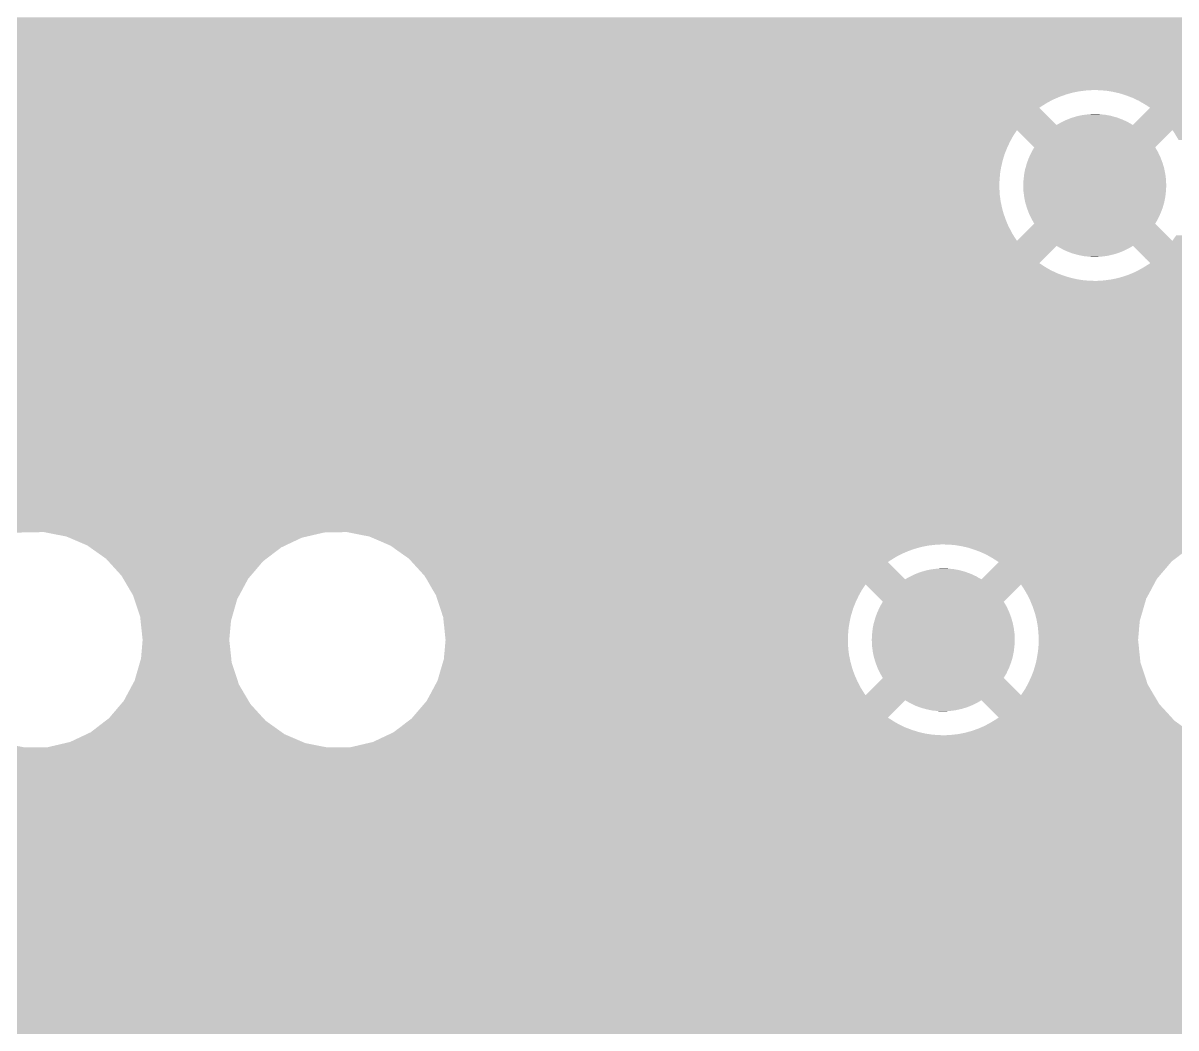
# Model space of a CAD drawing. Extents: x 295 to 953, y 10 to 290.
# Drawn here: x 703.98 to 714.62, y 236.27 to 245.54 of the extents above; entities that cross this region are included whole.
import ezdxf

# ---------------------------------------------------------------- set-up
doc = ezdxf.new("R2010")
doc.units = 0
doc.header["$LTSCALE"] = 5
doc.header["$MEASUREMENT"] = 0
doc.layers.add('GND1', color=7, linetype='CONTINUOUS')

msp = doc.modelspace()

# ---------------------------------------------------------------- linework, layer by layer
at = {"layer": 'GND1'}
for points in [[(687.984, 245.49), (687.837, 245.594), (757.915, 245.49), (758.052, 245.594)], [(688.006, 245.466), (687.984, 245.49), (757.884, 245.466), (757.915, 245.49)], [(688.126, 245.335), (688.006, 245.466), (757.772, 245.335), (757.884, 245.466)], [(688.143, 245.306), (688.126, 245.335), (757.747, 245.306), (757.772, 245.335)], [(688.233, 245.153), (688.143, 245.306), (757.665, 245.153), (757.747, 245.306)], [(688.244, 245.12), (688.233, 245.153), (757.647, 245.12), (757.665, 245.153)], [(688.299, 244.952), (688.244, 245.12), (757.599, 244.952), (757.647, 245.12)], [(688.302, 244.924), (688.299, 244.952), (757.59, 244.924), (757.599, 244.952)], [(688.302, 244.92), (688.302, 244.924), (713.785, 244.92), (713.847, 244.924)], [(688.303, 244.912), (688.302, 244.92), (713.722, 244.912), (713.785, 244.92)], [(688.304, 244.9), (688.303, 244.912), (713.661, 244.9), (713.722, 244.912)], [(688.306, 244.883), (688.304, 244.9), (713.601, 244.883), (713.661, 244.9)], [(688.308, 244.862), (688.306, 244.883), (713.542, 244.862), (713.601, 244.883)], [(713.91, 244.923), (713.847, 244.924), (757.59, 244.923), (757.59, 244.924)], [(713.972, 244.918), (713.91, 244.923), (757.589, 244.918), (757.59, 244.923)], [(714.034, 244.908), (713.974, 244.918), (757.588, 244.908), (757.589, 244.918)], [(714.096, 244.894), (714.034, 244.908), (757.586, 244.894), (757.588, 244.908)], [(714.155, 244.875), (714.096, 244.894), (757.585, 244.875), (757.586, 244.894)], [(688.311, 244.837), (688.308, 244.862), (713.484, 244.837), (713.542, 244.862)], [(688.314, 244.808), (688.311, 244.837), (713.429, 244.808), (713.484, 244.837)], [(688.318, 244.774), (688.314, 244.808), (713.375, 244.774), (713.429, 244.808)], [(714.214, 244.853), (714.155, 244.875), (757.583, 244.853), (757.585, 244.875)], [(714.271, 244.826), (714.214, 244.853), (757.58, 244.826), (757.583, 244.853)], [(714.325, 244.795), (714.271, 244.826), (757.578, 244.795), (757.58, 244.826)], [(714.378, 244.761), (714.325, 244.795), (757.575, 244.761), (757.578, 244.795)], [(688.309, 244.602), (688.321, 244.743), (713.514, 244.602), (713.374, 244.743)], [(688.319, 244.761), (688.318, 244.774), (713.356, 244.761), (713.375, 244.774)], [(688.321, 244.743), (688.319, 244.761), (713.374, 244.743), (713.356, 244.761)], [(713.645, 244.665), (713.663, 244.671), (714.087, 244.665), (714.072, 244.671)], [(713.663, 244.671), (713.697, 244.681), (714.072, 244.671), (714.034, 244.681)], [(713.697, 244.681), (713.716, 244.686), (714.034, 244.681), (714.019, 244.686)], [(713.716, 244.686), (713.75, 244.693), (714.019, 244.686), (713.981, 244.693)], [(713.75, 244.693), (713.771, 244.696), (713.981, 244.693), (713.966, 244.696)], [(713.771, 244.696), (713.804, 244.7), (713.966, 244.696), (713.925, 244.7)], [(713.804, 244.7), (713.83, 244.702), (713.925, 244.7), (713.912, 244.702)], [(713.83, 244.702), (713.858, 244.703), (713.912, 244.702), (713.858, 244.703)], [(714.219, 244.602), (714.36, 244.743), (757.588, 244.602), (757.573, 244.743)], [(714.36, 244.743), (714.378, 244.761), (757.573, 244.743), (757.575, 244.761)], [(688.302, 244.555), (688.306, 244.568), (757.593, 244.555), (757.592, 244.568)], [(688.306, 244.568), (688.309, 244.602), (757.592, 244.568), (757.588, 244.602)], [(713.514, 244.602), (713.546, 244.62), (714.219, 244.602), (714.186, 244.62)], [(713.546, 244.62), (713.563, 244.629), (714.186, 244.62), (714.172, 244.629)], [(713.563, 244.629), (713.595, 244.645), (714.172, 244.629), (714.137, 244.645)], [(713.595, 244.645), (713.612, 244.652), (714.137, 244.645), (714.122, 244.652)], [(713.612, 244.652), (713.645, 244.665), (714.122, 244.652), (714.087, 244.665)], [(688.271, 244.448), (688.287, 244.503), (713.085, 244.448), (713.115, 244.503)], [(688.287, 244.503), (688.302, 244.555), (713.115, 244.503), (713.15, 244.555)], [(713.309, 244.396), (713.15, 244.555), (714.424, 244.396), (714.583, 244.555)], [(714.598, 244.533), (714.583, 244.555), (757.595, 244.533), (757.593, 244.555)], [(714.607, 244.519), (714.598, 244.533), (757.6, 244.519), (757.595, 244.533)], [(714.639, 244.465), (714.607, 244.519), (757.618, 244.465), (757.6, 244.519)], [(688.23, 244.333), (688.247, 244.365), (713.035, 244.333), (713.048, 244.365)], [(688.247, 244.365), (688.254, 244.391), (713.048, 244.365), (713.058, 244.391)], [(688.254, 244.391), (688.271, 244.448), (713.058, 244.391), (713.085, 244.448)], [(713.282, 244.349), (713.286, 244.357), (714.451, 244.349), (714.447, 244.357)], [(713.286, 244.357), (713.309, 244.396), (714.447, 244.357), (714.424, 244.396)], [(688.164, 244.212), (688.197, 244.273), (713.003, 244.212), (713.017, 244.273)], [(688.197, 244.273), (688.23, 244.333), (713.017, 244.273), (713.035, 244.333)], [(713.228, 244.205), (713.24, 244.249), (714.506, 244.205), (714.493, 244.249)], [(713.24, 244.249), (713.243, 244.257), (714.493, 244.249), (714.49, 244.257)], [(713.243, 244.257), (713.259, 244.3), (714.49, 244.257), (714.474, 244.3)], [(713.259, 244.3), (713.263, 244.308), (714.474, 244.3), (714.471, 244.308)], [(713.263, 244.308), (713.282, 244.349), (714.471, 244.308), (714.451, 244.349)], [(688.068, 244.088), (688.122, 244.15), (712.988, 244.088), (712.993, 244.15)], [(688.122, 244.15), (688.147, 244.179), (712.993, 244.15), (712.997, 244.179)], [(688.147, 244.179), (688.164, 244.212), (712.997, 244.179), (713.003, 244.212)], [(713.21, 244.098), (713.215, 244.144), (714.524, 244.098), (714.518, 244.144)], [(713.215, 244.144), (713.216, 244.152), (714.518, 244.144), (714.517, 244.152)], [(713.216, 244.152), (713.225, 244.197), (714.517, 244.152), (714.508, 244.197)], [(713.225, 244.197), (713.228, 244.205), (714.508, 244.197), (714.506, 244.205)], [(688.015, 244.025), (688.068, 244.088), (712.987, 244.025), (712.988, 244.088)], [(713.207, 244.044), (713.209, 244.09), (714.526, 244.044), (714.524, 244.09)], [(713.209, 243.999), (713.207, 244.044), (714.524, 243.999), (714.526, 244.044)], [(713.209, 244.09), (713.21, 244.098), (714.524, 244.09), (714.524, 244.098)], [(687.855, 243.9), (687.936, 243.962), (712.998, 243.9), (712.99, 243.962)], [(687.936, 243.962), (688.01, 244.019), (712.99, 243.962), (712.987, 244.019)], [(688.01, 244.019), (688.015, 244.025), (712.987, 244.019), (712.987, 244.025)], [(713.209, 243.99), (713.209, 243.999), (714.523, 243.99), (714.524, 243.999)], [(713.215, 243.945), (713.209, 243.99), (714.518, 243.945), (714.523, 243.99)], [(713.216, 243.936), (713.215, 243.945), (714.517, 243.936), (714.518, 243.945)], [(713.225, 243.891), (713.216, 243.936), (714.508, 243.891), (714.517, 243.936)], [(687.652, 243.801), (687.732, 243.839), (713.021, 243.801), (713.011, 243.839)], [(687.732, 243.839), (687.843, 243.891), (713.011, 243.839), (713, 243.891)], [(687.843, 243.891), (687.855, 243.9), (713, 243.891), (712.998, 243.9)], [(713.227, 243.883), (713.225, 243.891), (714.506, 243.883), (714.508, 243.891)], [(713.24, 243.839), (713.227, 243.883), (714.493, 243.839), (714.506, 243.883)], [(713.243, 243.831), (713.24, 243.839), (714.49, 243.831), (714.493, 243.839)], [(713.259, 243.788), (713.243, 243.831), (714.474, 243.788), (714.49, 243.831)], [(625.17, 243.719), (625.14, 243.749), (713.049, 243.719), (713.038, 243.749)], [(625.222, 243.667), (625.17, 243.719), (713.071, 243.667), (713.049, 243.719)], [(687.236, 243.749), (687.447, 243.753), (713.038, 243.749), (713.037, 243.753)], [(687.447, 243.753), (687.555, 243.778), (713.037, 243.753), (713.028, 243.778)], [(687.555, 243.778), (687.652, 243.801), (713.028, 243.778), (713.021, 243.801)], [(713.262, 243.78), (713.259, 243.788), (714.47, 243.78), (714.474, 243.788)], [(713.282, 243.739), (713.262, 243.78), (714.451, 243.739), (714.47, 243.78)], [(713.286, 243.731), (713.282, 243.739), (714.447, 243.731), (714.451, 243.739)], [(713.309, 243.692), (713.286, 243.731), (714.424, 243.692), (714.447, 243.731)], [(625.078, 243.578), (625.127, 243.606), (713.12, 243.578), (713.103, 243.606)], [(625.127, 243.606), (625.145, 243.616), (713.103, 243.606), (713.098, 243.616)], [(625.145, 243.616), (625.209, 243.658), (713.098, 243.616), (713.076, 243.658)], [(625.209, 243.658), (625.214, 243.662), (713.076, 243.658), (713.074, 243.662)], [(625.214, 243.662), (625.222, 243.667), (713.074, 243.662), (713.071, 243.667)], [(713.15, 243.533), (713.309, 243.692), (714.583, 243.533), (714.424, 243.692)], [(624.895, 243.499), (624.939, 243.514), (773.419, 243.499), (773.451, 243.514)], [(624.939, 243.514), (624.983, 243.533), (773.451, 243.514), (773.491, 243.533)], [(624.983, 243.533), (625.009, 243.544), (713.15, 243.533), (713.142, 243.544)], [(625.009, 243.544), (625.027, 243.553), (713.142, 243.544), (713.136, 243.553)], [(625.027, 243.553), (625.078, 243.578), (713.136, 243.553), (713.12, 243.578)], [(714.583, 243.533), (714.618, 243.585), (773.491, 243.533), (773.602, 243.585)], [(525.272, 243.328), (525.272, 243.424), (713.356, 243.328), (713.452, 243.424)], [(624.489, 243.424), (624.566, 243.428), (713.452, 243.424), (713.456, 243.428)], [(624.566, 243.428), (624.642, 243.437), (713.456, 243.428), (713.465, 243.437)], [(624.642, 243.437), (624.718, 243.45), (713.465, 243.437), (713.478, 243.45)], [(624.718, 243.45), (624.793, 243.467), (713.478, 243.45), (713.495, 243.467)], [(624.793, 243.467), (624.86, 243.487), (713.495, 243.467), (713.514, 243.487)], [(624.86, 243.487), (624.866, 243.488), (773.402, 243.487), (773.405, 243.488)], [(624.866, 243.488), (624.895, 243.499), (773.405, 243.488), (773.419, 243.499)], [(713.547, 243.468), (713.514, 243.487), (714.187, 243.468), (714.219, 243.487)], [(713.562, 243.46), (713.547, 243.468), (714.17, 243.46), (714.187, 243.468)], [(713.596, 243.443), (713.562, 243.46), (714.138, 243.443), (714.17, 243.46)], [(713.611, 243.436), (713.596, 243.443), (714.121, 243.436), (714.138, 243.443)], [(713.646, 243.423), (713.611, 243.436), (714.088, 243.423), (714.121, 243.436)], [(713.662, 243.417), (713.646, 243.423), (714.07, 243.417), (714.088, 243.423)], [(713.699, 243.407), (713.662, 243.417), (714.036, 243.407), (714.07, 243.417)], [(713.714, 243.403), (713.699, 243.407), (714.017, 243.403), (714.036, 243.407)], [(713.752, 243.395), (713.714, 243.403), (713.983, 243.395), (714.017, 243.403)], [(713.767, 243.392), (713.752, 243.395), (713.962, 243.392), (713.983, 243.395)], [(714.334, 243.371), (714.219, 243.487), (773.251, 243.371), (773.402, 243.487)], [(525.272, 243.293), (525.272, 243.328), (713.408, 243.293), (713.356, 243.328)], [(525.272, 243.262), (525.272, 243.293), (713.462, 243.262), (713.408, 243.293)], [(713.808, 243.388), (713.767, 243.392), (713.929, 243.388), (713.962, 243.392)], [(713.821, 243.386), (713.808, 243.388), (713.903, 243.386), (713.929, 243.388)], [(713.875, 243.385), (713.821, 243.386), (713.875, 243.385), (713.903, 243.386)], [(714.304, 243.281), (714.358, 243.314), (773.174, 243.281), (773.203, 243.314)], [(714.378, 243.328), (714.334, 243.371), (773.214, 243.328), (773.251, 243.371)], [(714.358, 243.314), (714.378, 243.328), (773.203, 243.314), (773.214, 243.328)], [(525.272, 243.235), (525.272, 243.262), (713.519, 243.235), (713.462, 243.262)], [(525.272, 243.213), (525.272, 243.235), (713.578, 243.213), (713.519, 243.235)], [(525.272, 243.194), (525.272, 243.213), (713.638, 243.194), (713.578, 243.213)], [(525.272, 243.18), (525.272, 243.194), (713.699, 243.18), (713.638, 243.194)], [(714.011, 243.176), (714.072, 243.188), (773.096, 243.176), (773.102, 243.188)], [(714.072, 243.188), (714.133, 243.205), (773.102, 243.188), (773.112, 243.205)], [(714.133, 243.205), (714.147, 243.21), (773.112, 243.205), (773.114, 243.21)], [(714.147, 243.21), (714.192, 243.226), (773.114, 243.21), (773.128, 243.226)], [(714.192, 243.226), (714.249, 243.251), (773.128, 243.226), (773.149, 243.251)], [(714.249, 243.251), (714.304, 243.281), (773.149, 243.251), (773.174, 243.281)], [(525.272, 243.17), (525.272, 243.18), (713.761, 243.17), (713.699, 243.18)], [(525.272, 243.165), (525.272, 243.17), (713.823, 243.165), (713.761, 243.17)], [(525.272, 243.164), (525.272, 243.165), (713.886, 243.164), (713.823, 243.165)], [(525.272, 243.025), (525.272, 243.164), (773.014, 243.025), (773.089, 243.164)], [(713.886, 243.164), (713.948, 243.168), (773.089, 243.164), (773.091, 243.168)], [(713.948, 243.168), (714.011, 243.176), (773.091, 243.168), (773.096, 243.176)], [(525.272, 242.828), (525.272, 243.025), (772.957, 242.828), (773.014, 243.025)], [(697.907, 242.822), (697.844, 242.828), (772.956, 242.822), (772.957, 242.828)], [(697.969, 242.813), (697.908, 242.822), (772.955, 242.813), (772.956, 242.822)], [(698.03, 242.798), (697.969, 242.813), (772.953, 242.798), (772.955, 242.813)], [(698.09, 242.78), (698.03, 242.798), (772.952, 242.78), (772.953, 242.798)], [(698.148, 242.757), (698.09, 242.78), (772.95, 242.757), (772.952, 242.78)], [(698.205, 242.73), (698.148, 242.757), (772.947, 242.73), (772.95, 242.757)], [(698.26, 242.7), (698.205, 242.73), (772.945, 242.7), (772.947, 242.73)], [(698.312, 242.665), (698.26, 242.7), (772.942, 242.665), (772.945, 242.7)], [(698.294, 242.647), (698.312, 242.665), (772.94, 242.647), (772.942, 242.665)], [(698.153, 242.506), (698.294, 242.647), (772.955, 242.506), (772.94, 242.647)], [(525.272, 242.46), (525.272, 242.506), (772.96, 242.46), (772.955, 242.506)], [(698.533, 242.437), (698.518, 242.46), (772.962, 242.437), (772.96, 242.46)], [(698.542, 242.424), (698.533, 242.437), (772.967, 242.424), (772.962, 242.437)], [(698.574, 242.37), (698.542, 242.424), (772.985, 242.37), (772.967, 242.424)], [(698.602, 242.314), (698.574, 242.37), (773.003, 242.314), (772.985, 242.37)], [(698.626, 242.256), (698.602, 242.314), (773.022, 242.256), (773.003, 242.314)], [(698.632, 242.237), (698.626, 242.256), (773.028, 242.237), (773.022, 242.256)], [(698.646, 242.196), (698.632, 242.237), (773.052, 242.196), (773.028, 242.237)], [(698.661, 242.135), (698.646, 242.196), (773.088, 242.135), (773.052, 242.196)], [(698.672, 242.074), (698.661, 242.135), (773.124, 242.074), (773.088, 242.135)], [(698.674, 242.055), (698.672, 242.074), (773.135, 242.055), (773.124, 242.074)], [(698.679, 242.011), (698.674, 242.055), (773.175, 242.011), (773.135, 242.055)], [(698.681, 241.949), (698.679, 242.011), (773.232, 241.949), (773.175, 242.011)], [(698.68, 241.905), (698.681, 241.949), (773.272, 241.905), (773.232, 241.949)], [(698.68, 241.9), (698.68, 241.905), (773.277, 241.9), (773.272, 241.905)], [(698.665, 241.781), (698.675, 241.843), (773.444, 241.781), (773.357, 241.843)], [(698.675, 241.843), (698.68, 241.9), (773.357, 241.843), (773.277, 241.9)], [(698.632, 241.66), (698.643, 241.694), (773.818, 241.66), (773.643, 241.694)], [(698.643, 241.694), (698.651, 241.72), (773.643, 241.694), (773.584, 241.72)], [(698.651, 241.72), (698.664, 241.777), (773.584, 241.72), (773.449, 241.777)], [(698.664, 241.777), (698.665, 241.781), (773.449, 241.777), (773.444, 241.781)], [(698.583, 241.545), (698.61, 241.601), (807.483, 241.545), (807.427, 241.601)], [(698.61, 241.601), (698.62, 241.627), (807.427, 241.601), (807.401, 241.627)], [(698.62, 241.627), (698.623, 241.636), (807.401, 241.627), (807.413, 241.636)], [(698.623, 241.636), (698.63, 241.654), (807.413, 241.636), (807.441, 241.654)], [(698.63, 241.654), (698.632, 241.66), (773.85, 241.654), (773.818, 241.66)], [(698.518, 241.438), (698.552, 241.49), (807.59, 241.438), (807.538, 241.49)], [(698.552, 241.49), (698.583, 241.545), (807.538, 241.49), (807.483, 241.545)], [(641.75, 241.391), (641.796, 241.438), (807.637, 241.391), (807.59, 241.438)], [(698.155, 241.389), (698.153, 241.391), (807.638, 241.389), (807.637, 241.391)], [(698.229, 241.315), (698.155, 241.389), (841.019, 241.315), (841.084, 241.389)], [(698.293, 241.251), (698.229, 241.315), (807.046, 241.251), (807.089, 241.315)], [(698.183, 241.156), (698.238, 241.185), (806.993, 241.156), (807.007, 241.185)], [(698.239, 241.185), (698.292, 241.218), (807.007, 241.185), (807.027, 241.218)], [(698.292, 241.218), (698.312, 241.232), (807.027, 241.218), (807.035, 241.232)], [(698.312, 241.232), (698.293, 241.251), (807.035, 241.232), (807.046, 241.251)], [(642.44, 241.057), (642.436, 241.069), (782.133, 241.057), (782.336, 241.069)], [(642.462, 241.003), (642.44, 241.057), (781.921, 241.003), (782.133, 241.057)], [(697.82, 241.069), (697.85, 241.07), (782.336, 241.069), (782.365, 241.07)], [(697.85, 241.07), (697.883, 241.072), (806.952, 241.07), (806.953, 241.072)], [(697.883, 241.072), (697.945, 241.08), (806.953, 241.072), (806.957, 241.08)], [(697.945, 241.08), (698.007, 241.093), (806.957, 241.08), (806.962, 241.093)], [(698.007, 241.093), (698.067, 241.11), (806.962, 241.093), (806.969, 241.11)], [(698.067, 241.11), (698.086, 241.116), (806.969, 241.11), (806.972, 241.116)], [(698.086, 241.116), (698.126, 241.131), (806.972, 241.116), (806.98, 241.131)], [(698.126, 241.131), (698.183, 241.156), (806.98, 241.131), (806.993, 241.156)], [(642.463, 240.999), (642.462, 241.003), (781.907, 240.999), (781.921, 241.003)], [(642.486, 240.93), (642.463, 240.999), (781.761, 240.93), (781.907, 240.999)], [(642.494, 240.9), (642.486, 240.93), (781.696, 240.9), (781.761, 240.93)], [(642.506, 240.856), (642.494, 240.9), (781.637, 240.856), (781.696, 240.9)], [(642.508, 240.847), (642.506, 240.856), (781.624, 240.847), (781.637, 240.856)], [(642.508, 240.843), (642.508, 240.847), (703.965, 240.843), (704.175, 240.847)], [(704.194, 240.843), (704.175, 240.847), (706.759, 240.843), (706.969, 240.847)], [(704.382, 240.806), (704.194, 240.843), (706.6, 240.806), (706.759, 240.843)], [(706.988, 240.843), (706.969, 240.847), (715.141, 240.843), (715.351, 240.847)], [(707.176, 240.806), (706.988, 240.843), (714.982, 240.806), (715.141, 240.843)], [(704.408, 240.795), (704.382, 240.806), (706.553, 240.795), (706.6, 240.806)], [(704.576, 240.723), (704.408, 240.795), (706.4, 240.723), (706.553, 240.795)], [(707.202, 240.795), (707.176, 240.806), (714.935, 240.795), (714.982, 240.806)], [(707.346, 240.733), (707.202, 240.795), (714.804, 240.733), (714.935, 240.795)], [(704.601, 240.705), (704.576, 240.723), (706.363, 240.705), (706.4, 240.723)], [(704.748, 240.601), (704.601, 240.705), (706.226, 240.601), (706.363, 240.705)], [(707.355, 240.729), (707.346, 240.733), (712.388, 240.729), (712.45, 240.733)], [(707.37, 240.723), (707.355, 240.729), (712.336, 240.723), (712.388, 240.729)], [(707.372, 240.721), (707.37, 240.723), (712.325, 240.721), (712.336, 240.723)], [(707.39, 240.709), (707.372, 240.721), (712.264, 240.709), (712.325, 240.721)], [(707.413, 240.692), (707.39, 240.709), (712.204, 240.692), (712.264, 240.709)], [(707.443, 240.671), (707.413, 240.692), (712.145, 240.671), (712.204, 240.692)], [(707.478, 240.646), (707.443, 240.671), (712.087, 240.646), (712.145, 240.671)], [(707.52, 240.617), (707.478, 240.646), (712.032, 240.617), (712.087, 240.646)], [(712.513, 240.732), (712.45, 240.733), (714.802, 240.732), (714.804, 240.733)], [(712.575, 240.727), (712.513, 240.732), (714.791, 240.727), (714.802, 240.732)], [(712.637, 240.717), (712.575, 240.727), (714.77, 240.717), (714.791, 240.727)], [(712.69, 240.705), (712.637, 240.717), (714.745, 240.705), (714.77, 240.717)], [(712.699, 240.703), (712.69, 240.705), (714.742, 240.703), (714.745, 240.705)], [(712.758, 240.684), (712.699, 240.703), (714.718, 240.684), (714.742, 240.703)], [(712.817, 240.662), (712.758, 240.684), (714.688, 240.662), (714.718, 240.684)], [(712.874, 240.635), (712.817, 240.662), (714.653, 240.635), (714.688, 240.662)], [(712.928, 240.604), (712.874, 240.635), (714.613, 240.604), (714.653, 240.635)], [(704.77, 240.577), (704.748, 240.601), (706.195, 240.577), (706.226, 240.601)], [(704.89, 240.445), (704.77, 240.577), (706.083, 240.445), (706.195, 240.577)], [(707.542, 240.601), (707.52, 240.617), (712.006, 240.601), (712.032, 240.617)], [(707.558, 240.583), (707.542, 240.601), (711.978, 240.583), (712.006, 240.601)], [(707.57, 240.57), (707.558, 240.583), (711.959, 240.57), (711.978, 240.583)], [(707.684, 240.445), (707.57, 240.57), (712.083, 240.445), (711.959, 240.57)], [(712.827, 240.416), (712.981, 240.57), (714.44, 240.416), (714.571, 240.57)], [(712.97, 240.577), (712.928, 240.604), (714.577, 240.577), (714.613, 240.604)], [(712.981, 240.57), (712.97, 240.577), (714.571, 240.57), (714.577, 240.577)], [(704.907, 240.416), (704.89, 240.445), (706.058, 240.416), (706.083, 240.445)], [(704.997, 240.263), (704.907, 240.416), (705.976, 240.263), (706.058, 240.416)], [(707.705, 240.411), (707.684, 240.445), (712.117, 240.411), (712.083, 240.445)], [(712.117, 240.411), (712.149, 240.429), (712.822, 240.411), (712.789, 240.429)], [(712.149, 240.429), (712.166, 240.438), (712.789, 240.429), (712.775, 240.438)], [(712.166, 240.438), (712.198, 240.454), (712.775, 240.438), (712.74, 240.454)], [(712.198, 240.454), (712.215, 240.461), (712.74, 240.454), (712.725, 240.461)], [(712.215, 240.461), (712.248, 240.474), (712.725, 240.461), (712.69, 240.474)], [(712.248, 240.474), (712.266, 240.48), (712.69, 240.474), (712.675, 240.48)], [(712.266, 240.48), (712.3, 240.49), (712.675, 240.48), (712.637, 240.49)], [(712.3, 240.49), (712.319, 240.495), (712.637, 240.49), (712.622, 240.495)], [(712.319, 240.495), (712.353, 240.502), (712.622, 240.495), (712.584, 240.502)], [(712.353, 240.502), (712.374, 240.505), (712.584, 240.502), (712.569, 240.505)], [(712.374, 240.505), (712.407, 240.509), (712.569, 240.505), (712.528, 240.509)], [(712.407, 240.509), (712.433, 240.511), (712.528, 240.509), (712.515, 240.511)], [(712.433, 240.511), (712.461, 240.512), (712.515, 240.511), (712.461, 240.512)], [(712.822, 240.411), (712.827, 240.416), (714.437, 240.411), (714.44, 240.416)], [(707.732, 240.364), (707.705, 240.411), (714.412, 240.364), (714.437, 240.411)], [(707.762, 240.312), (707.732, 240.364), (711.718, 240.312), (711.753, 240.364)], [(707.791, 240.263), (707.762, 240.312), (711.691, 240.263), (711.718, 240.312)], [(711.912, 240.205), (711.753, 240.364), (713.027, 240.205), (713.186, 240.364)], [(713.21, 240.328), (713.186, 240.364), (714.393, 240.328), (714.412, 240.364)], [(713.242, 240.274), (713.21, 240.328), (714.364, 240.274), (714.393, 240.328)], [(705.008, 240.231), (704.997, 240.263), (705.958, 240.231), (705.976, 240.263)], [(705.063, 240.063), (705.008, 240.231), (705.91, 240.063), (705.958, 240.231)], [(707.793, 240.257), (707.791, 240.263), (711.688, 240.257), (711.691, 240.263)], [(707.811, 240.2), (707.793, 240.257), (711.661, 240.2), (711.688, 240.257)], [(711.889, 240.166), (711.912, 240.205), (713.05, 240.166), (713.027, 240.205)], [(713.264, 240.231), (713.242, 240.274), (714.34, 240.231), (714.364, 240.274)], [(713.27, 240.218), (713.264, 240.231), (714.337, 240.218), (714.34, 240.231)], [(713.294, 240.16), (713.27, 240.218), (714.32, 240.16), (714.337, 240.218)], [(707.831, 240.142), (707.811, 240.2), (711.638, 240.142), (711.661, 240.2)], [(707.85, 240.082), (707.831, 240.142), (711.62, 240.082), (711.638, 240.142)], [(711.846, 240.066), (711.862, 240.109), (713.093, 240.066), (713.077, 240.109)], [(711.862, 240.109), (711.866, 240.117), (713.077, 240.109), (713.074, 240.117)], [(711.866, 240.117), (711.885, 240.158), (713.074, 240.117), (713.054, 240.158)], [(711.885, 240.158), (711.889, 240.166), (713.054, 240.158), (713.05, 240.166)], [(713.314, 240.101), (713.294, 240.16), (714.303, 240.101), (714.32, 240.16)], [(713.33, 240.04), (713.314, 240.101), (714.285, 240.04), (714.303, 240.101)], [(705.066, 240.028), (705.063, 240.063), (705.9, 240.028), (705.91, 240.063)], [(705.085, 239.853), (705.066, 240.028), (705.884, 239.853), (705.9, 240.028)], [(707.857, 240.063), (707.85, 240.082), (711.615, 240.063), (711.62, 240.082)], [(707.861, 240.021), (707.857, 240.063), (711.606, 240.021), (711.615, 240.063)], [(707.868, 239.959), (707.861, 240.021), (711.596, 239.959), (711.606, 240.021)], [(711.819, 239.961), (711.828, 240.006), (713.12, 239.961), (713.111, 240.006)], [(711.828, 240.006), (711.831, 240.014), (713.111, 240.006), (713.109, 240.014)], [(711.831, 240.014), (711.843, 240.058), (713.109, 240.014), (713.096, 240.058)], [(711.843, 240.058), (711.846, 240.066), (713.096, 240.058), (713.093, 240.066)], [(713.332, 240.028), (713.33, 240.04), (714.282, 240.028), (714.285, 240.04)], [(713.341, 239.978), (713.332, 240.028), (714.277, 239.978), (714.282, 240.028)], [(707.874, 239.897), (707.868, 239.959), (711.591, 239.897), (711.596, 239.959)], [(707.879, 239.853), (707.874, 239.897), (711.59, 239.853), (711.591, 239.897)], [(711.81, 239.853), (711.812, 239.899), (713.129, 239.853), (713.127, 239.899)], [(711.812, 239.899), (711.813, 239.907), (713.127, 239.899), (713.127, 239.907)], [(711.813, 239.907), (711.818, 239.953), (713.127, 239.907), (713.121, 239.953)], [(711.818, 239.953), (711.819, 239.961), (713.121, 239.953), (713.12, 239.961)], [(713.347, 239.916), (713.341, 239.978), (714.272, 239.916), (714.277, 239.978)], [(713.35, 239.853), (713.347, 239.916), (714.266, 239.853), (714.272, 239.916)], [(705.07, 239.678), (705.085, 239.853), (705.903, 239.678), (705.884, 239.853)], [(707.872, 239.771), (707.877, 239.834), (711.593, 239.771), (711.59, 239.834)], [(707.877, 239.834), (707.879, 239.853), (711.59, 239.834), (711.59, 239.853)], [(711.812, 239.808), (711.81, 239.853), (713.127, 239.808), (713.129, 239.853)], [(711.812, 239.799), (711.812, 239.808), (713.126, 239.799), (713.127, 239.808)], [(711.818, 239.754), (711.812, 239.799), (713.121, 239.754), (713.126, 239.799)], [(713.343, 239.747), (713.349, 239.81), (714.277, 239.747), (714.271, 239.81)], [(713.349, 239.81), (713.35, 239.853), (714.271, 239.81), (714.266, 239.853)], [(705.059, 239.643), (705.07, 239.678), (705.906, 239.643), (705.903, 239.678)], [(707.855, 239.648), (707.864, 239.678), (711.614, 239.648), (711.608, 239.678)], [(707.864, 239.678), (707.866, 239.709), (711.608, 239.678), (711.601, 239.709)], [(707.866, 239.709), (707.872, 239.771), (711.601, 239.709), (711.593, 239.771)], [(711.819, 239.745), (711.818, 239.754), (713.12, 239.745), (713.121, 239.754)], [(711.828, 239.7), (711.819, 239.745), (713.111, 239.7), (713.12, 239.745)], [(711.83, 239.692), (711.828, 239.7), (713.109, 239.692), (713.111, 239.7)], [(711.843, 239.648), (711.83, 239.692), (713.096, 239.648), (713.109, 239.692)], [(713.324, 239.643), (713.333, 239.685), (714.288, 239.643), (714.284, 239.685)], [(713.333, 239.685), (713.343, 239.747), (714.284, 239.685), (714.277, 239.747)], [(705.011, 239.476), (705.059, 239.643), (705.962, 239.476), (705.906, 239.643)], [(707.82, 239.528), (707.837, 239.587), (711.652, 239.528), (711.631, 239.587)], [(707.837, 239.587), (707.855, 239.648), (711.631, 239.587), (711.614, 239.648)], [(711.846, 239.64), (711.843, 239.648), (713.093, 239.64), (713.096, 239.648)], [(711.862, 239.597), (711.846, 239.64), (713.077, 239.597), (713.093, 239.64)], [(711.865, 239.589), (711.862, 239.597), (713.073, 239.589), (713.077, 239.597)], [(711.885, 239.548), (711.865, 239.589), (713.054, 239.548), (713.073, 239.589)], [(713.301, 239.564), (713.319, 239.624), (714.314, 239.564), (714.295, 239.624)], [(713.319, 239.624), (713.324, 239.643), (714.295, 239.624), (714.288, 239.643)], [(704.993, 239.443), (705.011, 239.476), (705.972, 239.443), (705.962, 239.476)], [(707.772, 239.415), (707.802, 239.471), (711.706, 239.415), (711.677, 239.471)], [(707.802, 239.471), (707.805, 239.476), (711.677, 239.471), (711.675, 239.476)], [(707.805, 239.476), (707.82, 239.528), (711.675, 239.476), (711.652, 239.528)], [(711.753, 239.342), (711.912, 239.501), (713.186, 239.342), (713.027, 239.501)], [(711.889, 239.54), (711.885, 239.548), (713.05, 239.54), (713.054, 239.548)], [(711.912, 239.501), (711.889, 239.54), (713.027, 239.501), (713.05, 239.54)], [(713.251, 239.449), (713.278, 239.506), (714.352, 239.449), (714.334, 239.506)], [(713.278, 239.506), (713.301, 239.564), (714.334, 239.506), (714.314, 239.564)], [(704.911, 239.29), (704.993, 239.443), (706.062, 239.29), (705.972, 239.443)], [(707.733, 239.342), (707.744, 239.362), (711.753, 239.342), (711.739, 239.362)], [(707.744, 239.362), (707.772, 239.415), (711.739, 239.362), (711.706, 239.415)], [(713.186, 239.342), (713.221, 239.394), (714.413, 239.342), (714.383, 239.394)], [(713.221, 239.394), (713.248, 239.443), (714.383, 239.394), (714.354, 239.443)], [(713.248, 239.443), (713.251, 239.449), (714.354, 239.443), (714.352, 239.449)], [(704.774, 239.129), (704.886, 239.261), (706.199, 239.129), (706.079, 239.261)], [(704.886, 239.261), (704.911, 239.29), (706.079, 239.261), (706.062, 239.29)], [(707.574, 239.137), (707.705, 239.29), (711.959, 239.137), (712.112, 239.29)], [(707.705, 239.29), (707.708, 239.296), (712.112, 239.29), (712.117, 239.296)], [(707.708, 239.296), (707.733, 239.342), (714.441, 239.296), (714.413, 239.342)], [(712.15, 239.277), (712.117, 239.296), (712.79, 239.277), (712.822, 239.296)], [(712.165, 239.269), (712.15, 239.277), (712.773, 239.269), (712.79, 239.277)], [(712.199, 239.252), (712.165, 239.269), (712.741, 239.252), (712.773, 239.269)], [(712.214, 239.245), (712.199, 239.252), (712.724, 239.245), (712.741, 239.252)], [(712.856, 239.261), (712.822, 239.296), (714.461, 239.261), (714.441, 239.296)], [(712.981, 239.137), (712.856, 239.261), (714.575, 239.137), (714.461, 239.261)], [(712.249, 239.232), (712.214, 239.245), (712.691, 239.232), (712.724, 239.245)], [(712.265, 239.226), (712.249, 239.232), (712.673, 239.226), (712.691, 239.232)], [(712.302, 239.216), (712.265, 239.226), (712.639, 239.216), (712.673, 239.226)], [(712.317, 239.212), (712.302, 239.216), (712.62, 239.212), (712.639, 239.216)], [(712.355, 239.204), (712.317, 239.212), (712.586, 239.204), (712.62, 239.212)], [(712.37, 239.201), (712.355, 239.204), (712.565, 239.201), (712.586, 239.204)], [(712.411, 239.197), (712.37, 239.201), (712.532, 239.197), (712.565, 239.201)], [(712.424, 239.195), (712.411, 239.197), (712.506, 239.195), (712.532, 239.197)], [(712.478, 239.194), (712.424, 239.195), (712.478, 239.194), (712.506, 239.195)], [(704.607, 239.001), (704.743, 239.106), (706.368, 239.001), (706.221, 239.106)], [(704.743, 239.106), (704.774, 239.129), (706.221, 239.106), (706.199, 239.129)], [(707.427, 239.022), (707.457, 239.044), (712.181, 239.022), (712.122, 239.044)], [(707.457, 239.044), (707.492, 239.071), (712.122, 239.044), (712.065, 239.071)], [(707.492, 239.071), (707.532, 239.102), (712.065, 239.071), (712.011, 239.102)], [(707.532, 239.102), (707.568, 239.129), (712.011, 239.102), (711.969, 239.129)], [(707.568, 239.129), (707.574, 239.137), (711.969, 239.129), (711.959, 239.137)], [(712.736, 239.014), (712.795, 239.035), (714.732, 239.014), (714.702, 239.035)], [(712.795, 239.035), (712.852, 239.06), (714.702, 239.035), (714.667, 239.06)], [(712.852, 239.06), (712.907, 239.09), (714.667, 239.06), (714.626, 239.09)], [(712.907, 239.09), (712.933, 239.106), (714.626, 239.09), (714.603, 239.106)], [(712.933, 239.106), (712.961, 239.123), (714.603, 239.106), (714.587, 239.123)], [(712.961, 239.123), (712.981, 239.137), (714.587, 239.123), (714.575, 239.137)], [(704.416, 238.911), (704.569, 238.983), (706.561, 238.911), (706.393, 238.983)], [(704.569, 238.983), (704.607, 239.001), (706.393, 238.983), (706.368, 239.001)], [(707.21, 238.911), (707.341, 238.973), (714.943, 238.911), (714.799, 238.973)], [(707.341, 238.973), (707.343, 238.974), (712.489, 238.973), (712.426, 238.974)], [(707.343, 238.974), (707.354, 238.979), (712.426, 238.974), (712.364, 238.979)], [(707.354, 238.979), (707.375, 238.989), (712.364, 238.979), (712.302, 238.989)], [(707.375, 238.989), (707.401, 239.001), (712.302, 238.989), (712.249, 239.001)], [(707.401, 239.001), (707.403, 239.003), (712.249, 239.001), (712.241, 239.003)], [(707.403, 239.003), (707.427, 239.022), (712.241, 239.003), (712.181, 239.022)], [(712.489, 238.973), (712.551, 238.977), (714.799, 238.973), (714.79, 238.977)], [(712.551, 238.977), (712.603, 238.983), (714.79, 238.977), (714.775, 238.983)], [(712.603, 238.983), (712.614, 238.985), (714.775, 238.983), (714.773, 238.985)], [(712.614, 238.985), (712.675, 238.997), (714.773, 238.985), (714.756, 238.997)], [(712.675, 238.997), (712.736, 239.014), (714.756, 238.997), (714.732, 239.014)], [(598.839, 238.777), (598.862, 238.856), (781.759, 238.777), (781.619, 238.856)], [(598.862, 238.856), (598.863, 238.86), (781.619, 238.856), (781.616, 238.86)], [(598.863, 238.86), (598.875, 238.9), (704, 238.86), (703.793, 238.9)], [(704, 238.86), (704.211, 238.863), (706.794, 238.86), (706.775, 238.863)], [(704.211, 238.863), (704.369, 238.9), (706.775, 238.863), (706.587, 238.9)], [(704.369, 238.9), (704.416, 238.911), (706.587, 238.9), (706.561, 238.911)], [(706.794, 238.86), (707.005, 238.863), (715.176, 238.86), (715.157, 238.863)], [(707.005, 238.863), (707.163, 238.9), (715.157, 238.863), (714.969, 238.9)], [(707.163, 238.9), (707.21, 238.911), (714.969, 238.9), (714.943, 238.911)], [(598.779, 238.667), (598.82, 238.741), (782.043, 238.667), (781.822, 238.741)], [(598.82, 238.741), (598.839, 238.777), (781.822, 238.741), (781.759, 238.777)], [(598.739, 238.591), (598.763, 238.636), (841.392, 238.591), (841.32, 238.636)], [(598.763, 238.636), (598.779, 238.667), (782.274, 238.636), (782.043, 238.667)], [(598.653, 238.491), (598.739, 238.591), (841.554, 238.491), (841.392, 238.591)], [(598.536, 238.381), (598.602, 238.431), (841.817, 238.381), (841.698, 238.431)], [(598.602, 238.431), (598.653, 238.491), (841.698, 238.431), (841.554, 238.491)], [(598.404, 238.288), (598.435, 238.303), (842.379, 238.288), (842.21, 238.303)], [(598.435, 238.303), (598.447, 238.313), (842.21, 238.303), (842.095, 238.313)], [(598.447, 238.313), (598.536, 238.381), (842.095, 238.313), (841.817, 238.381)], [(598.039, 238.165), (598.244, 238.213), (849.683, 238.165), (849.683, 238.213)], [(598.244, 238.213), (598.404, 238.288), (849.683, 238.213), (849.683, 238.288)], [(576.245, 238.053), (576.327, 238.134), (849.683, 238.053), (849.683, 238.134)], [(576.327, 238.134), (576.287, 238.161), (849.683, 238.134), (849.683, 238.161)], [(597.828, 238.161), (598.039, 238.165), (849.683, 238.161), (849.683, 238.165)], [(648.502, 238.012), (648.295, 238.053), (849.683, 238.012), (849.683, 238.053)], [(648.672, 237.939), (648.502, 238.012), (849.683, 237.939), (849.683, 238.012)], [(651.045, 237.938), (650.982, 237.939), (849.683, 237.938), (849.683, 237.939)], [(651.107, 237.933), (651.045, 237.938), (849.683, 237.933), (849.683, 237.938)], [(651.169, 237.923), (651.107, 237.933), (849.683, 237.923), (849.683, 237.933)], [(651.231, 237.909), (651.169, 237.923), (849.683, 237.909), (849.683, 237.923)], [(651.29, 237.89), (651.231, 237.909), (849.683, 237.89), (849.683, 237.909)], [(651.301, 237.886), (651.29, 237.89), (849.683, 237.886), (849.683, 237.89)], [(651.32, 237.879), (651.301, 237.886), (821.331, 237.879), (821.852, 237.886)], [(651.349, 237.868), (651.32, 237.879), (821.217, 237.868), (821.331, 237.879)], [(651.406, 237.841), (651.349, 237.868), (820.948, 237.841), (821.217, 237.868)], [(651.43, 237.827), (651.406, 237.841), (820.811, 237.827), (820.948, 237.841)], [(651.46, 237.81), (651.43, 237.827), (820.72, 237.81), (820.811, 237.827)], [(651.513, 237.776), (651.46, 237.81), (820.535, 237.776), (820.72, 237.81)], [(651.468, 237.731), (651.513, 237.776), (820.298, 237.731), (820.535, 237.776)], [(651.354, 237.617), (651.468, 237.731), (819.886, 237.617), (820.298, 237.731)], [(649.045, 237.592), (649.031, 237.617), (819.796, 237.592), (819.886, 237.617)], [(649.058, 237.57), (649.045, 237.592), (819.738, 237.57), (819.796, 237.592)], [(651.742, 237.534), (651.718, 237.57), (819.641, 237.534), (819.738, 237.57)], [(651.774, 237.48), (651.742, 237.534), (819.496, 237.48), (819.641, 237.534)], [(651.802, 237.424), (651.774, 237.48), (819.346, 237.424), (819.496, 237.48)], [(651.808, 237.409), (651.802, 237.424), (819.307, 237.409), (819.346, 237.424)], [(651.826, 237.366), (651.808, 237.409), (819.215, 237.366), (819.307, 237.409)], [(651.83, 237.354), (651.826, 237.366), (819.19, 237.354), (819.215, 237.366)], [(687.43, 237.35), (687.411, 237.354), (750.066, 237.35), (750.276, 237.354)], [(687.618, 237.314), (687.43, 237.35), (749.907, 237.314), (750.066, 237.35)], [(687.644, 237.302), (687.618, 237.314), (749.86, 237.302), (749.907, 237.314)], [(687.812, 237.23), (687.644, 237.302), (749.707, 237.23), (749.86, 237.302)], [(687.837, 237.212), (687.812, 237.23), (749.67, 237.212), (749.707, 237.23)], [(687.984, 237.108), (687.837, 237.212), (749.533, 237.108), (749.67, 237.212)], [(688.006, 237.084), (687.984, 237.108), (749.502, 237.084), (749.533, 237.108)], [(688.126, 236.953), (688.006, 237.084), (749.39, 236.953), (749.502, 237.084)], [(688.143, 236.924), (688.126, 236.953), (749.365, 236.924), (749.39, 236.953)], [(688.233, 236.771), (688.143, 236.924), (749.283, 236.771), (749.365, 236.924)], [(688.244, 236.738), (688.233, 236.771), (749.265, 236.738), (749.283, 236.771)], [(688.299, 236.57), (688.244, 236.738), (749.217, 236.57), (749.265, 236.738)], [(688.302, 236.536), (688.299, 236.57), (749.207, 236.536), (749.217, 236.57)], [(688.321, 236.361), (688.302, 236.536), (749.191, 236.361), (749.207, 236.536)], [(688.306, 236.186), (688.321, 236.361), (749.21, 236.186), (749.191, 236.361)]]:
    msp.add_solid(points, dxfattribs=at)

doc.saveas('drawing.dxf')
